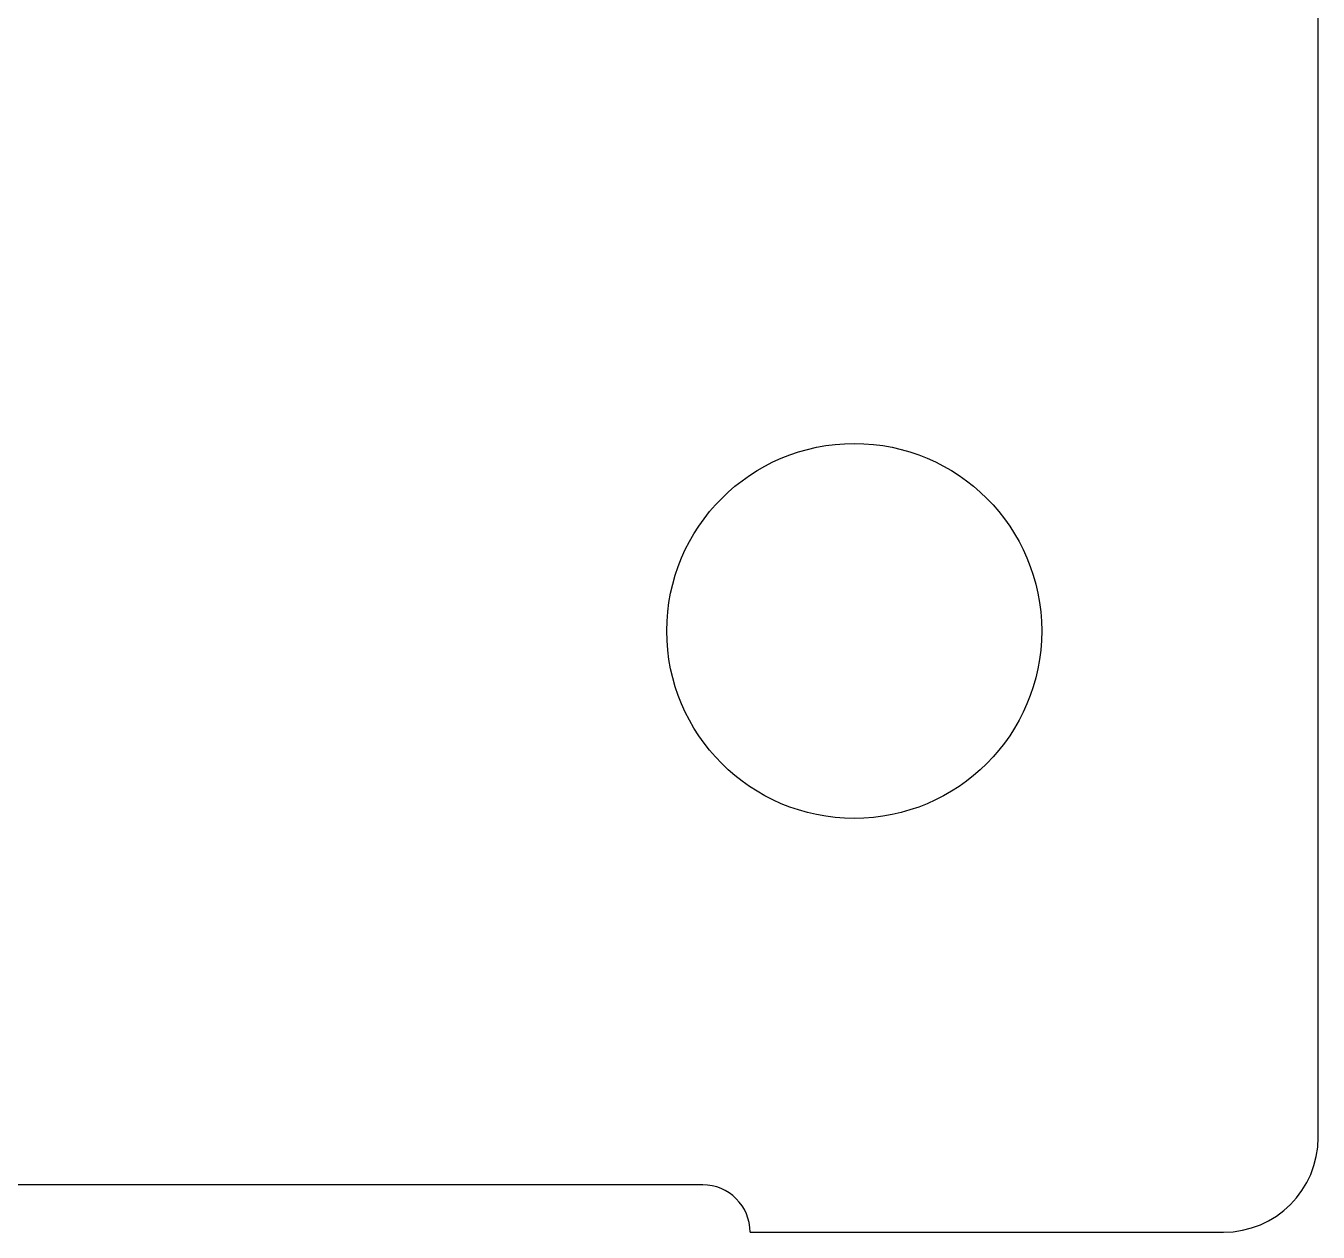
# Model space of a CAD drawing. Header units: millimetres. Extents: x 0 to 841, y 0 to 594.
# Drawn here: x 277.58 to 291.23, y 323.74 to 336.48 of the extents above; entities that cross this region are included whole.
import ezdxf

# ---------------------------------------------------------------- set-up
doc = ezdxf.new("R2010")
doc.units = ezdxf.units.MM
doc.header["$LTSCALE"] = 46.255
doc.layers.add('ASSEM_MEM', color=7, linetype='CONTINUOUS')

msp = doc.modelspace()

# ---------------------------------------------------------------- linework, layer by layer
at = {"layer": 'ASSEM_MEM', "color": 7, "linetype": 'CONTINUOUS'}
for p, q in [((291.227, 324.74), (291.227, 492.74)), ((284.727, 324.24), (277.227, 324.24)), ((285.227, 323.74), (290.227, 323.74))]:
    msp.add_line(p, q, dxfattribs=at)
msp.add_circle((286.327, 330.09), 1.98, dxfattribs=at)
for centre, radius, start, end in [((290.227, 324.74), 1, 270, 360), ((284.727, 323.74), 0.5, 0, 90)]:
    msp.add_arc(centre, radius, start, end, dxfattribs=at)

doc.saveas('drawing.dxf')
